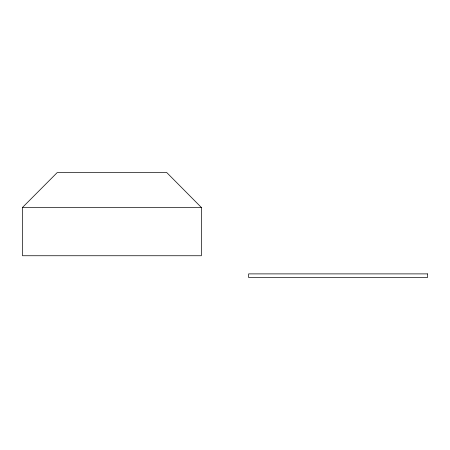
<?xml version="1.0" encoding="UTF-8"?>
<svg xmlns="http://www.w3.org/2000/svg" width="450" height="450" viewBox="0 0 450 450"><rect width="100%" height="100%" fill="white"/><g stroke="black" fill="none" stroke-linecap="round" stroke-linejoin="round"><path stroke-width="0.67" d="M22.5 207.444L57.144 172.648L166.669 172.485L201.352 207.444L201.352 255.741L22.5 255.741L22.5 207.444L201.352 207.444M427.5 273.887L248.648 273.887L248.648 277.515L427.5 277.515L427.5 273.887"/></g></svg>
